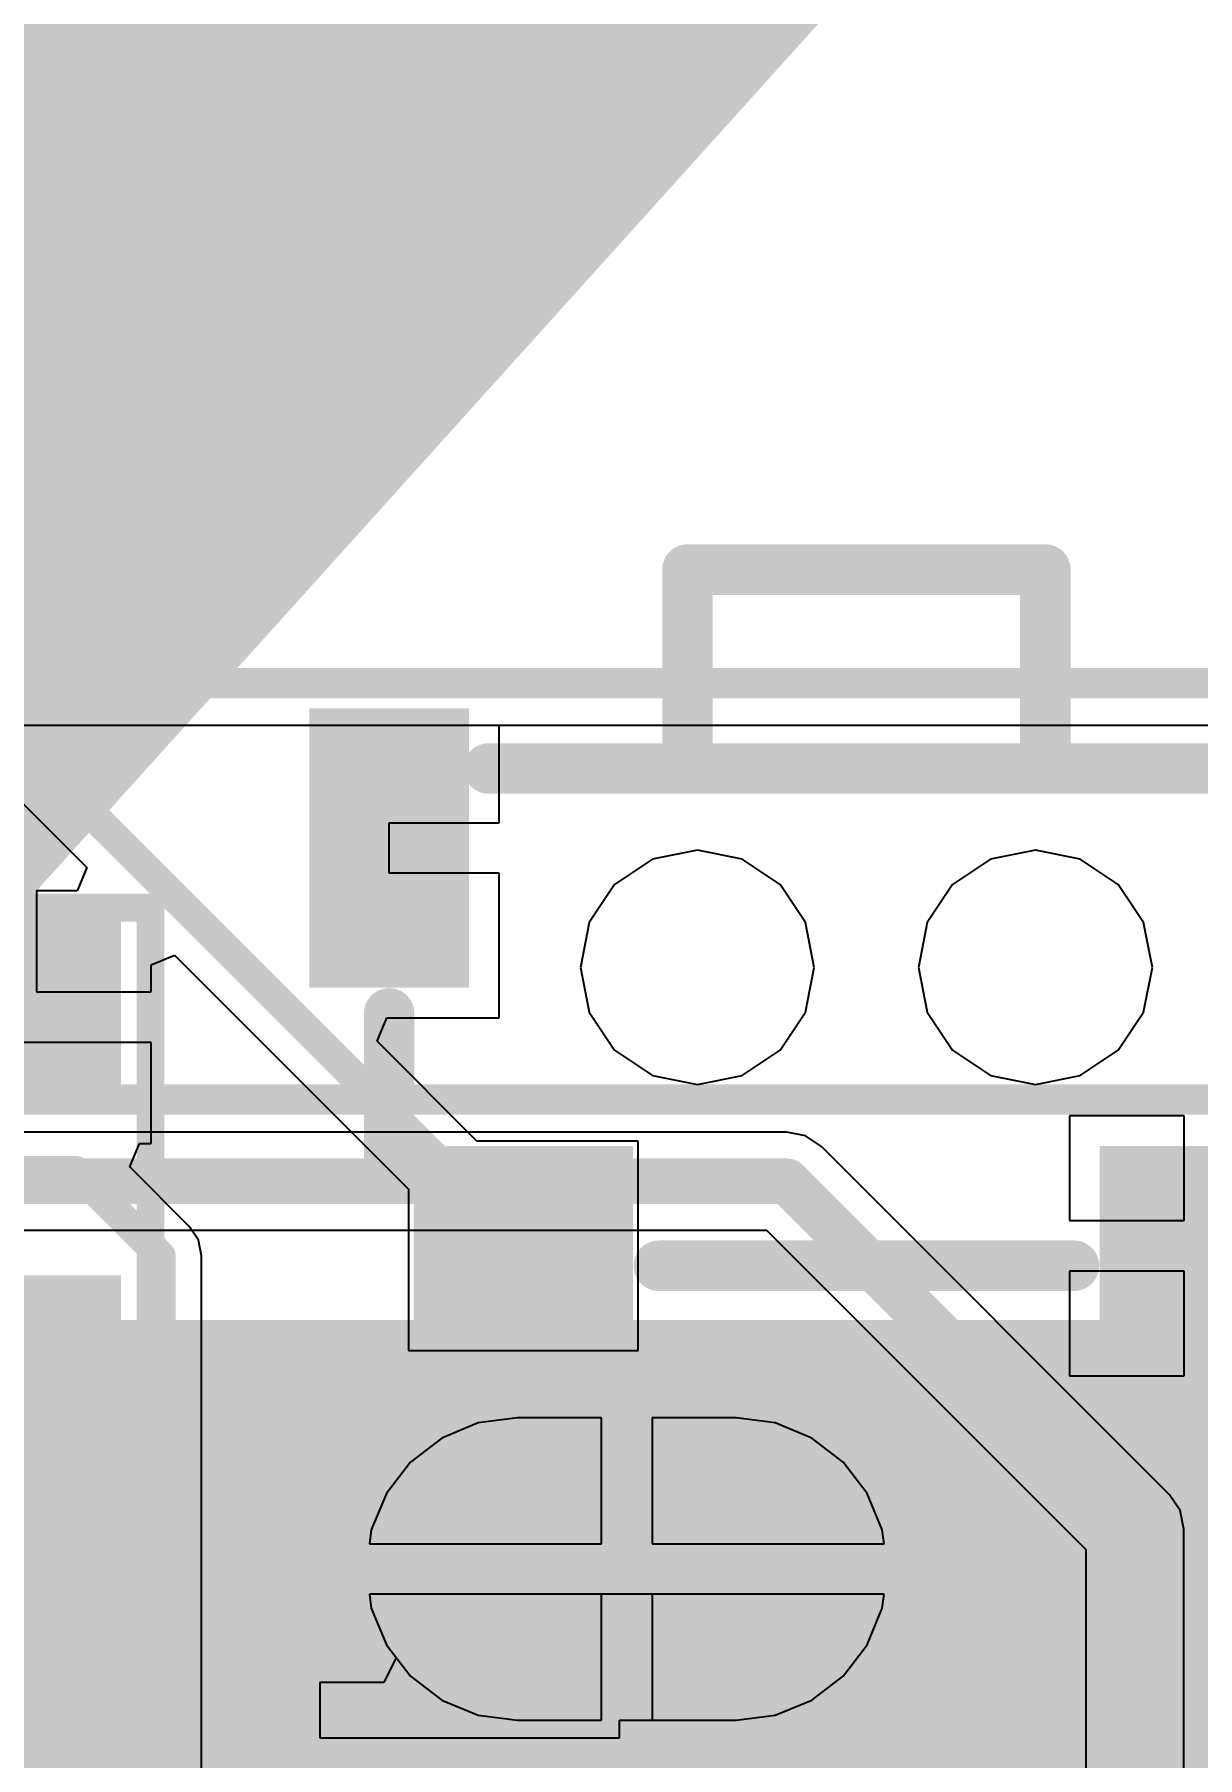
# Model space of a CAD drawing. Header units: millimetres. Extents: x -0.78 to 0.93, y -0.37 to 1.4.
# Drawn here: x 0.3835 to 0.6138, y 0.7216 to 1.0626 of the extents above; entities that cross this region are included whole.
import ezdxf

# ---------------------------------------------------------------- set-up
doc = ezdxf.new("R2010")
doc.units = ezdxf.units.MM
doc.header["$MEASUREMENT"] = 0
for name, color, linetype in [('BottomLayer', 5, 'Continuous'), ('BottomOverlay', 54, 'Continuous'), ('BottomSolder', 6, 'Continuous'), ('PadHoleLayer', 156, 'Continuous'), ('TopLayer', 1, 'Continuous'), ('TopOverlay', 2, 'Continuous'), ('TopSolder', 216, 'Continuous')]:
    doc.layers.add(name, color=color, linetype=linetype)

# ---------------------------------------------------------------- blocks, each defined once
blk = doc.blocks.new('0603__B_19')
at = {"layer": 'BottomLayer'}
for points in [[(-0.05043, 0.01772), (-0.02043, 0.01772), (-0.02043, -0.01772), (-0.05043, -0.01772)], [(0.01969, 0.01772), (0.05118, 0.01772), (0.05118, -0.01772), (0.01969, -0.01772)]]:
    blk.add_hatch(color=5, dxfattribs=at).paths.add_polyline_path(points)
at = {"layer": 'BottomSolder'}
for points in [[(-0.05443, 0.02172), (-0.01643, 0.02172), (-0.01643, -0.02172), (-0.05443, -0.02172)], [(0.01569, 0.02172), (0.05518, 0.02172), (0.05518, -0.02172), (0.01569, -0.02172)]]:
    blk.add_hatch(color=6, dxfattribs=at).paths.add_polyline_path(points)
at = {"layer": 'BottomOverlay', "const_width": 0.00551}
for points in [[(-0.05709, -0.02756), (-0.05709, 0.02756)], [(0.05709, 0.02756), (-0.05709, 0.02756)], [(0.05709, -0.02756), (0.05709, 0.02756)], [(0.05709, -0.02756), (-0.05709, -0.02756)]]:
    blk.add_lwpolyline(points, dxfattribs=at)
at = {"layer": 'BottomOverlay', "const_width": 0.00276}
for points in [[(-0.05847, 0.02756, 1), (-0.05571, 0.02756, 1)], [(-0.05847, 0.02756, 1), (-0.05571, 0.02756, 1)], [(0.05571, 0.02756, 1), (0.05847, 0.02756, 1)], [(0.05571, 0.02756, 1), (0.05847, 0.02756, 1)], [(-0.05847, -0.02756, 1), (-0.05571, -0.02756, 1)], [(-0.05847, -0.02756, 1), (-0.05571, -0.02756, 1)], [(0.05571, -0.02756, 1), (0.05847, -0.02756, 1)], [(0.05571, -0.02756, 1), (0.05847, -0.02756, 1)]]:
    blk.add_lwpolyline(points, format="xyb", close=True, dxfattribs=at)
blk = doc.blocks.new('T____C_B_30')
at = {"layer": 'BottomLayer'}
h = blk.add_hatch(color=5, dxfattribs=at)
edge = h.paths.add_edge_path()
edge.add_arc((-0.04154, 0.17028), 0.01969, 270, 450)
edge.add_line((-0.04154, 0.18996), (-0.08484, 0.18996))
edge.add_arc((-0.08484, 0.17028), 0.01969, 90, 270)
edge.add_line((-0.08484, 0.15059), (-0.04154, 0.15059))
blk.add_hatch(color=5, dxfattribs=at).paths.add_polyline_path([(-0.07461, 0.12598), (-0.11398, 0.12598), (-0.11398, 0.1378), (-0.07461, 0.1378)])
at = {"layer": 'BottomSolder'}
h = blk.add_hatch(color=6, dxfattribs=at)
edge = h.paths.add_edge_path()
edge.add_arc((-0.04154, 0.17028), 0.02369, 270, 450)
edge.add_line((-0.04154, 0.19396), (-0.08484, 0.19396))
edge.add_arc((-0.08484, 0.17028), 0.02369, 90, 270)
edge.add_line((-0.08484, 0.14659), (-0.04154, 0.14659))
blk.add_hatch(color=6, dxfattribs=at).paths.add_polyline_path([(-0.07061, 0.12198), (-0.11798, 0.12198), (-0.11798, 0.1418), (-0.07061, 0.1418)])
at = {"layer": 'PadHoleLayer'}
h = blk.add_hatch(color=156, dxfattribs=at)
edge = h.paths.add_edge_path()
edge.add_arc((-0.04154, 0.17028), 0.01181, 270, 450)
edge.add_line((-0.04154, 0.18209), (-0.08484, 0.18209))
edge.add_arc((-0.08484, 0.17028), 0.01181, 90, 270)
edge.add_line((-0.08484, 0.15846), (-0.04154, 0.15846))
at = {"layer": 'TopLayer'}
h = blk.add_hatch(color=1, dxfattribs=at)
edge = h.paths.add_edge_path()
edge.add_arc((-0.04154, 0.17028), 0.01969, 270, 450)
edge.add_line((-0.04154, 0.18996), (-0.08484, 0.18996))
edge.add_arc((-0.08484, 0.17028), 0.01969, 90, 270)
edge.add_line((-0.08484, 0.15059), (-0.04154, 0.15059))
at = {"layer": 'TopSolder'}
h = blk.add_hatch(color=216, dxfattribs=at)
edge = h.paths.add_edge_path()
edge.add_arc((-0.04154, 0.17028), 0.02369, 270, 450)
edge.add_line((-0.04154, 0.19396), (-0.08484, 0.19396))
edge.add_arc((-0.08484, 0.17028), 0.02369, 90, 270)
edge.add_line((-0.08484, 0.14659), (-0.04154, 0.14659))
at = {"layer": 'BottomOverlay', "const_width": 0.008}
blk.add_lwpolyline([(-0.01352, 0.17), (0.05648, 0.17)], dxfattribs=at)
at = {"layer": 'BottomOverlay', "const_width": 0.004}
blk.add_lwpolyline([(-0.01552, 0.17, 1), (-0.01152, 0.17, 1)], format="xyb", close=True, dxfattribs=at)
blk = doc.blocks.new('1_69_OLED_38')
at = {"layer": 'TopOverlay', "const_width": 0.006}
for points in [[(-0.77418, 0.88498), (0.76125, 0.88498)], [(-0.66749, 0.80262), (0.65456, 0.80262)]]:
    blk.add_lwpolyline(points, dxfattribs=at)
blk = doc.blocks.new('SW_SMD_TS_1086E_16_B_66')
at = {"layer": 'BottomLayer'}
for points in [[(-0.106299, 0.062992), (-0.082677, 0.062992), (-0.082677, 0.015748), (-0.106299, 0.015748)], [(0.082677, 0.062992), (0.106299, 0.062992), (0.106299, 0.015748), (0.082677, 0.015748)], [(-0.050196, -0.023622), (-0.050196, -0.055118), (-0.08563, -0.055118), (-0.08563, -0.023622)], [(0.08563, -0.023622), (0.08563, -0.055118), (0.050196, -0.055118), (0.050196, -0.023622)]]:
    blk.add_hatch(color=5, dxfattribs=at).paths.add_polyline_path(points)
h = blk.add_hatch(color=5, dxfattribs=at)
edge = h.paths.add_edge_path()
edge.add_arc((-0.03347, 0.01575), 0.017717, 0, 360)
h = blk.add_hatch(color=5, dxfattribs=at)
edge = h.paths.add_edge_path()
edge.add_arc((0.03346, 0.01575), 0.017717, 0, 360)
at = {"layer": 'BottomSolder'}
for points in [[(-0.110299, 0.066992), (-0.078677, 0.066992), (-0.078677, 0.011748), (-0.110299, 0.011748)], [(0.078677, 0.066992), (0.110299, 0.066992), (0.110299, 0.011748), (0.078677, 0.011748)], [(-0.046196, -0.019622), (-0.046196, -0.059118), (-0.08963, -0.059118), (-0.08963, -0.019622)], [(0.08963, -0.019622), (0.08963, -0.059118), (0.046196, -0.059118), (0.046196, -0.019622)]]:
    blk.add_hatch(color=6, dxfattribs=at).paths.add_polyline_path(points)
h = blk.add_hatch(color=6, dxfattribs=at)
edge = h.paths.add_edge_path()
edge.add_arc((-0.03347, 0.01575), 0.021717, 0, 360)
h = blk.add_hatch(color=6, dxfattribs=at)
edge = h.paths.add_edge_path()
edge.add_arc((0.03346, 0.01575), 0.021717, 0, 360)
at = {"layer": 'PadHoleLayer'}
h = blk.add_hatch(color=156, dxfattribs=at)
edge = h.paths.add_edge_path()
edge.add_arc((-0.03347, 0.01575), 0.017717, 0, 360)
h = blk.add_hatch(color=156, dxfattribs=at)
edge = h.paths.add_edge_path()
edge.add_arc((0.03346, 0.01575), 0.017717, 0, 360)
at = {"layer": 'TopLayer'}
h = blk.add_hatch(color=1, dxfattribs=at)
edge = h.paths.add_edge_path()
edge.add_arc((-0.03347, 0.01575), 0.017717, 0, 360)
h = blk.add_hatch(color=1, dxfattribs=at)
edge = h.paths.add_edge_path()
edge.add_arc((0.03346, 0.01575), 0.017717, 0, 360)
at = {"layer": 'TopSolder'}
h = blk.add_hatch(color=216, dxfattribs=at)
edge = h.paths.add_edge_path()
edge.add_arc((-0.03347, 0.01575), 0.021717, 0, 360)
h = blk.add_hatch(color=216, dxfattribs=at)
edge = h.paths.add_edge_path()
edge.add_arc((0.03346, 0.01575), 0.021717, 0, 360)
at = {"layer": 'BottomOverlay', "const_width": 0.01}
for points in [[(-0.035432, 0.094488), (0.035432, 0.094488)], [(-0.035432, 0.055118), (-0.035432, 0.094488)], [(0.035432, 0.055118), (0.035432, 0.094488)], [(-0.074802, 0.055118), (0.074802, 0.055118)], [(-0.094487, -0.021928), (-0.094487, 0.006649)], [(0.094487, -0.021923), (0.094487, 0.006649)], [(0.094487, -0.02559), (0.094512, -0.02559)], [(-0.041096, -0.043307), (0.041096, -0.043307)]]:
    blk.add_lwpolyline(points, dxfattribs=at)
at = {"layer": 'BottomOverlay', "const_width": 0.005}
for points in [[(-0.037932, 0.094488, 1), (-0.032932, 0.094488, 1)], [(-0.037932, 0.094488, 1), (-0.032932, 0.094488, 1)], [(0.032932, 0.094488, 1), (0.037932, 0.094488, 1)], [(0.032932, 0.094488, 1), (0.037932, 0.094488, 1)], [(-0.077302, 0.055118, 1), (-0.072302, 0.055118, 1)], [(-0.037932, 0.055118, 1), (-0.032932, 0.055118, 1)], [(0.032932, 0.055118, 1), (0.037932, 0.055118, 1)], [(0.072302, 0.055118, 1), (0.077302, 0.055118, 1)], [(-0.096987, 0.006649, 1), (-0.091987, 0.006649, 1)], [(0.091987, 0.006649, 1), (0.096987, 0.006649, 1)], [(-0.096987, -0.021928, 1), (-0.091987, -0.021928, 1)], [(0.091987, -0.021923, 1), (0.096987, -0.021923, 1)], [(0.091987, -0.02559, 1), (0.096987, -0.02559, 1)], [(0.092012, -0.02559, 1), (0.097012, -0.02559, 1)], [(-0.043596, -0.043307, 1), (-0.038596, -0.043307, 1)], [(0.038596, -0.043307, 1), (0.043596, -0.043307, 1)]]:
    blk.add_lwpolyline(points, format="xyb", close=True, dxfattribs=at)

msp = doc.modelspace()

# ---------------------------------------------------------------- linework, layer by layer
at = {"layer": 'BottomLayer'}
for p, q in [((0.47555, 0.90657), (0.47555, 0.9259)), ((0.47555, 0.9259), (0.62091, 0.9259)), ((0.37672, 0.9149), (0.39389, 0.89773)), ((0.45374, 0.89657), (0.45374, 0.90657)), ((0.45374, 0.90657), (0.47555, 0.90657)), ((0.51476, 0.90112), (0.50589, 0.89935)), ((0.52362, 0.89935), (0.51476, 0.90112)), ((0.58169, 0.90112), (0.57282, 0.89935)), ((0.59055, 0.89935), (0.58169, 0.90112)), ((0.39389, 0.89773), (0.39197, 0.89311)), ((0.50589, 0.89935), (0.49838, 0.89433)), ((0.53114, 0.89433), (0.52362, 0.89935)), ((0.57282, 0.89935), (0.56531, 0.89433)), ((0.59807, 0.89433), (0.59055, 0.89935)), ((0.47555, 0.89657), (0.45374, 0.89657)), ((0.47555, 0.86795), (0.47555, 0.89657)), ((0.49838, 0.89433), (0.49336, 0.88682)), ((0.53616, 0.88682), (0.53114, 0.89433)), ((0.56531, 0.89433), (0.56029, 0.88682)), ((0.60309, 0.88682), (0.59807, 0.89433)), ((0.39197, 0.89311), (0.38394, 0.89311)), ((0.38394, 0.89311), (0.38394, 0.87311)), ((0.49336, 0.88682), (0.4916, 0.87795)), ((0.53792, 0.87795), (0.53616, 0.88682)), ((0.56029, 0.88682), (0.55853, 0.87795)), ((0.60485, 0.87795), (0.60309, 0.88682)), ((0.40665, 0.87843), (0.41127, 0.88034)), ((0.41127, 0.88034), (0.4576, 0.83402)), ((0.40665, 0.87311), (0.40665, 0.87843)), ((0.4916, 0.87795), (0.49336, 0.86909)), ((0.53616, 0.86909), (0.53792, 0.87795)), ((0.55853, 0.87795), (0.56029, 0.86909)), ((0.60309, 0.86909), (0.60485, 0.87795)), ((0.38394, 0.87311), (0.40665, 0.87311)), ((0.45135, 0.86333), (0.45327, 0.86795)), ((0.45327, 0.86795), (0.47555, 0.86795)), ((0.49336, 0.86909), (0.49838, 0.86158)), ((0.53114, 0.86158), (0.53616, 0.86909)), ((0.56029, 0.86909), (0.56531, 0.86158)), ((0.59807, 0.86158), (0.60309, 0.86909)), ((0.40665, 0.86311), (0.37894, 0.86311)), ((0.40665, 0.84311), (0.40665, 0.86311)), ((0.4711, 0.84358), (0.45135, 0.86333)), ((0.49838, 0.86158), (0.50589, 0.85656)), ((0.52362, 0.85656), (0.53114, 0.86158)), ((0.56531, 0.86158), (0.57282, 0.85656)), ((0.59055, 0.85656), (0.59807, 0.86158)), ((0.50589, 0.85656), (0.51476, 0.85479)), ((0.51476, 0.85479), (0.52362, 0.85656)), ((0.57282, 0.85656), (0.58169, 0.85479)), ((0.58169, 0.85479), (0.59055, 0.85656)), ((0.61114, 0.84858), (0.58842, 0.84858)), ((0.58842, 0.84858), (0.58842, 0.82783)), ((0.61114, 0.82783), (0.61114, 0.84858)), ((0.40238, 0.83849), (0.40429, 0.84311)), ((0.40429, 0.84311), (0.40665, 0.84311)), ((0.50303, 0.84358), (0.4711, 0.84358)), ((0.50303, 0.80209), (0.50303, 0.84358)), ((0.41423, 0.82663), (0.40238, 0.83849)), ((0.4576, 0.83402), (0.4576, 0.80209)), ((0.416, 0.82399), (0.41423, 0.82663)), ((0.41423, 0.82663), (0.41423, 0.82663)), ((0.58842, 0.82783), (0.61114, 0.82783)), ((0.41662, 0.82087), (0.416, 0.82399)), ((0.41662, 0.51969), (0.41662, 0.82087)), ((0.61114, 0.81783), (0.58842, 0.81783)), ((0.58842, 0.81783), (0.58842, 0.79709)), ((0.61114, 0.79709), (0.61114, 0.81783)), ((0.4576, 0.80209), (0.50303, 0.80209)), ((0.58842, 0.79709), (0.61114, 0.79709)), ((0.47913, 0.7888), (0.47138, 0.78778)), ((0.49579, 0.7888), (0.47913, 0.7888)), ((0.49579, 0.76386), (0.49579, 0.7888)), ((0.52244, 0.7888), (0.50579, 0.7888)), ((0.50579, 0.7888), (0.50579, 0.76386)), ((0.53019, 0.78778), (0.52244, 0.7888)), ((0.46416, 0.78479), (0.45796, 0.78003)), ((0.47138, 0.78778), (0.46416, 0.78479)), ((0.53741, 0.78479), (0.53019, 0.78778)), ((0.54361, 0.78003), (0.53741, 0.78479)), ((0.45796, 0.78003), (0.4532, 0.77383)), ((0.54837, 0.77383), (0.54361, 0.78003)), ((0.4532, 0.77383), (0.45021, 0.76661)), ((0.55136, 0.76661), (0.54837, 0.77383)), ((0.45021, 0.76661), (0.44985, 0.76386)), ((0.55172, 0.76386), (0.55136, 0.76661)), ((0.44985, 0.76386), (0.49579, 0.76386)), ((0.50579, 0.76386), (0.55172, 0.76386)), ((0.50079, 0.75386), (0.44985, 0.75386)), ((0.44985, 0.75386), (0.45021, 0.75111)), ((0.55172, 0.75386), (0.50079, 0.75386)), ((0.55136, 0.75111), (0.55172, 0.75386)), ((0.45021, 0.75111), (0.4532, 0.74389)), ((0.54837, 0.74389), (0.55136, 0.75111)), ((0.4532, 0.74389), (0.45513, 0.74138)), ((0.54361, 0.73769), (0.54837, 0.74389)), ((0.45513, 0.74138), (0.45266, 0.73638)), ((0.53741, 0.73293), (0.54361, 0.73769)), ((0.45266, 0.73638), (0.44, 0.73638)), ((0.44, 0.73638), (0.44, 0.72547)), ((0.52244, 0.72892), (0.53019, 0.72994)), ((0.53019, 0.72994), (0.53741, 0.73293)), ((0.49937, 0.72547), (0.49937, 0.72892)), ((0.49937, 0.72892), (0.52244, 0.72892)), ((0.44, 0.72547), (0.46969, 0.72547)), ((0.46969, 0.72547), (0.49937, 0.72547))]:
    msp.add_line(p, q, dxfattribs=at)
at = {"layer": 'BottomLayer', "const_width": 0.006}
for points in [[(0.38009, 0.92306), (0.48032, 0.82283)], [(0.34055, 0.8376), (0.39173, 0.8376)], [(0.39173, 0.8376), (0.40846, 0.82087)], [(0.40846, 0.51968), (0.40846, 0.82087)]]:
    msp.add_lwpolyline(points, dxfattribs=at)
at = {"layer": 'BottomLayer', "const_width": 0.003}
for points in [[(0.39023, 0.8376, 1), (0.39323, 0.8376, 1)], [(0.39023, 0.8376, 1), (0.39323, 0.8376, 1)], [(0.47882, 0.82283, 1), (0.48182, 0.82283, 1)], [(0.40696, 0.82087, 1), (0.40996, 0.82087, 1)], [(0.40696, 0.82087, 1), (0.40996, 0.82087, 1)]]:
    msp.add_lwpolyline(points, format="xyb", close=True, dxfattribs=at)
at = {"layer": 'TopLayer'}
for p, q in [((-0.76547, 0.9259), (0.75365, 0.9259)), ((0.51476, 0.90112), (0.50589, 0.89935)), ((0.52362, 0.89935), (0.51476, 0.90112)), ((0.58169, 0.90112), (0.57282, 0.89935)), ((0.59055, 0.89935), (0.58169, 0.90112)), ((0.50589, 0.89935), (0.49838, 0.89433)), ((0.53114, 0.89433), (0.52362, 0.89935)), ((0.57282, 0.89935), (0.56531, 0.89433)), ((0.59807, 0.89433), (0.59055, 0.89935)), ((0.49838, 0.89433), (0.49336, 0.88682)), ((0.53616, 0.88682), (0.53114, 0.89433)), ((0.56531, 0.89433), (0.56029, 0.88682)), ((0.60309, 0.88682), (0.59807, 0.89433)), ((0.49336, 0.88682), (0.4916, 0.87795)), ((0.53792, 0.87795), (0.53616, 0.88682)), ((0.56029, 0.88682), (0.55853, 0.87795)), ((0.60485, 0.87795), (0.60309, 0.88682)), ((0.4916, 0.87795), (0.49336, 0.86909)), ((0.53616, 0.86909), (0.53792, 0.87795)), ((0.55853, 0.87795), (0.56029, 0.86909)), ((0.60309, 0.86909), (0.60485, 0.87795)), ((0.49336, 0.86909), (0.49838, 0.86158)), ((0.53114, 0.86158), (0.53616, 0.86909)), ((0.56029, 0.86909), (0.56531, 0.86158)), ((0.59807, 0.86158), (0.60309, 0.86909)), ((0.49838, 0.86158), (0.50589, 0.85656)), ((0.52362, 0.85656), (0.53114, 0.86158)), ((0.56531, 0.86158), (0.57282, 0.85656)), ((0.59055, 0.85656), (0.59807, 0.86158)), ((0.50589, 0.85656), (0.51476, 0.85479)), ((0.51476, 0.85479), (0.52362, 0.85656)), ((0.57282, 0.85656), (0.58169, 0.85479)), ((0.58169, 0.85479), (0.59055, 0.85656)), ((0.53248, 0.84532), (-0.57776, 0.84532)), ((0.53619, 0.84458), (0.53248, 0.84532)), ((0.53933, 0.84248), (0.53619, 0.84458)), ((0.60823, 0.77358), (0.53933, 0.84248)), ((0.0644, 0.82594), (0.52847, 0.82594)), ((0.52847, 0.82594), (0.59169, 0.76272)), ((0.47913, 0.7888), (0.47138, 0.78778)), ((0.49579, 0.7888), (0.47913, 0.7888)), ((0.49579, 0.76386), (0.49579, 0.7888)), ((0.52244, 0.7888), (0.50579, 0.7888)), ((0.50579, 0.7888), (0.50579, 0.76386)), ((0.53019, 0.78778), (0.52244, 0.7888)), ((0.46416, 0.78479), (0.45796, 0.78003)), ((0.47138, 0.78778), (0.46416, 0.78479)), ((0.53741, 0.78479), (0.53019, 0.78778)), ((0.54361, 0.78003), (0.53741, 0.78479)), ((0.45796, 0.78003), (0.4532, 0.77383)), ((0.54837, 0.77383), (0.54361, 0.78003)), ((0.4532, 0.77383), (0.45021, 0.76661)), ((0.55136, 0.76661), (0.54837, 0.77383)), ((0.61033, 0.77044), (0.60823, 0.77358)), ((0.61106, 0.76673), (0.61033, 0.77044)), ((0.45021, 0.76661), (0.44985, 0.76386)), ((0.55172, 0.76386), (0.55136, 0.76661)), ((0.61106, 0.3718), (0.61106, 0.76673)), ((0.44985, 0.76386), (0.49579, 0.76386)), ((0.50579, 0.76386), (0.55172, 0.76386)), ((0.59169, 0.76272), (0.59169, 0.3718)), ((0.49579, 0.75386), (0.44985, 0.75386)), ((0.44985, 0.75386), (0.45021, 0.75111)), ((0.49579, 0.72892), (0.49579, 0.75386)), ((0.55172, 0.75386), (0.50579, 0.75386)), ((0.50579, 0.75386), (0.50579, 0.72892)), ((0.55136, 0.75111), (0.55172, 0.75386)), ((0.45021, 0.75111), (0.4532, 0.74389)), ((0.54837, 0.74389), (0.55136, 0.75111)), ((0.4532, 0.74389), (0.45796, 0.73769)), ((0.54361, 0.73769), (0.54837, 0.74389)), ((0.45796, 0.73769), (0.46416, 0.73293)), ((0.53741, 0.73293), (0.54361, 0.73769)), ((0.46416, 0.73293), (0.47138, 0.72994)), ((0.47138, 0.72994), (0.47913, 0.72892)), ((0.52244, 0.72892), (0.53019, 0.72994)), ((0.53019, 0.72994), (0.53741, 0.73293)), ((0.47913, 0.72892), (0.49579, 0.72892)), ((0.50579, 0.72892), (0.52244, 0.72892))]:
    msp.add_line(p, q, dxfattribs=at)
at = {"layer": 'TopLayer', "const_width": 0.009}
for points in [[(-0.57776, 0.83563), (0.53248, 0.83563)], [(0.53248, 0.83563), (0.60138, 0.76673)], [(0.60138, 0.36024), (0.60138, 0.76673)]]:
    msp.add_lwpolyline(points, dxfattribs=at)
at = {"layer": 'TopLayer', "const_width": 0.0045}
for points in [[(0.53023, 0.83563, 1), (0.53473, 0.83563, 1)], [(0.53023, 0.83563, 1), (0.53473, 0.83563, 1)], [(0.59913, 0.76673, 1), (0.60363, 0.76673, 1)], [(0.59913, 0.76673, 1), (0.60363, 0.76673, 1)]]:
    msp.add_lwpolyline(points, format="xyb", close=True, dxfattribs=at)

# ---------------------------------------------------------------- block references
for name, p, rotation in [('SW_SMD_TS_1086E_16_B_66', (0.54823, 0.8622), 360), ('1_69_OLED_38', (0, 0.04921), 360), ('0603__B_19', (0.37894, 0.83268), 270), ('T____C_B_30', (0.56398, 0.58858), 360)]:
    msp.add_blockref(name, p, dxfattribs=dict(rotation=rotation))

# ---------------------------------------------------------------- texts
at = {"layer": 'TopOverlay'}
for s, height, p in [('K', 1.6, (-0.47505, -0.19635)), ('E', 1.2, (-0.25591, 0.12598))]:
    msp.add_text(s, height=height, dxfattribs=at).set_placement(p)

doc.saveas('drawing.dxf')
